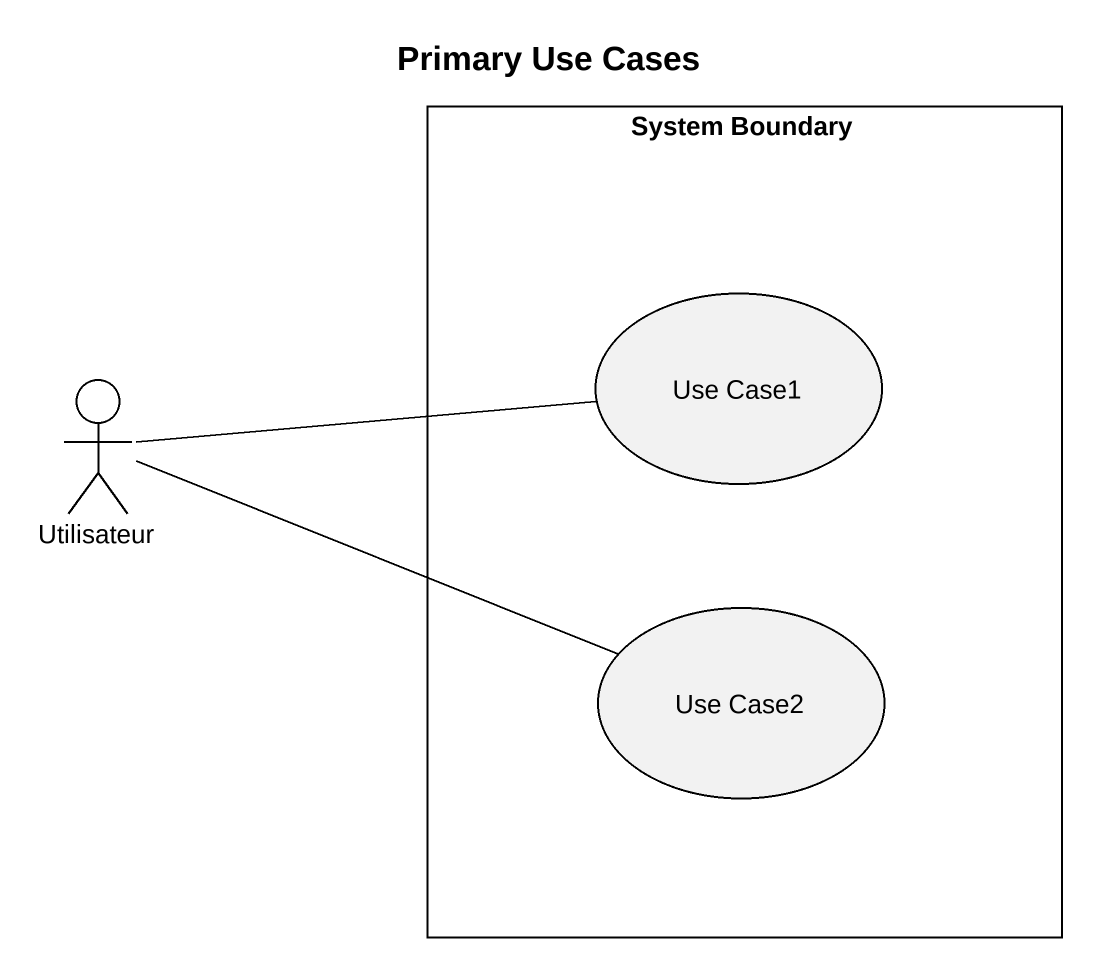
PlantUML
@startuml
title Primary Use Cases
rectangle "System Boundary" as System_Boundary {
  usecase "Use Case1" as Use_Case1
  usecase "Use Case2" as Use_Case2
}
actor Utilisateur
Utilisateur -right- Use_Case1
Utilisateur -right- Use_Case2
@enduml
